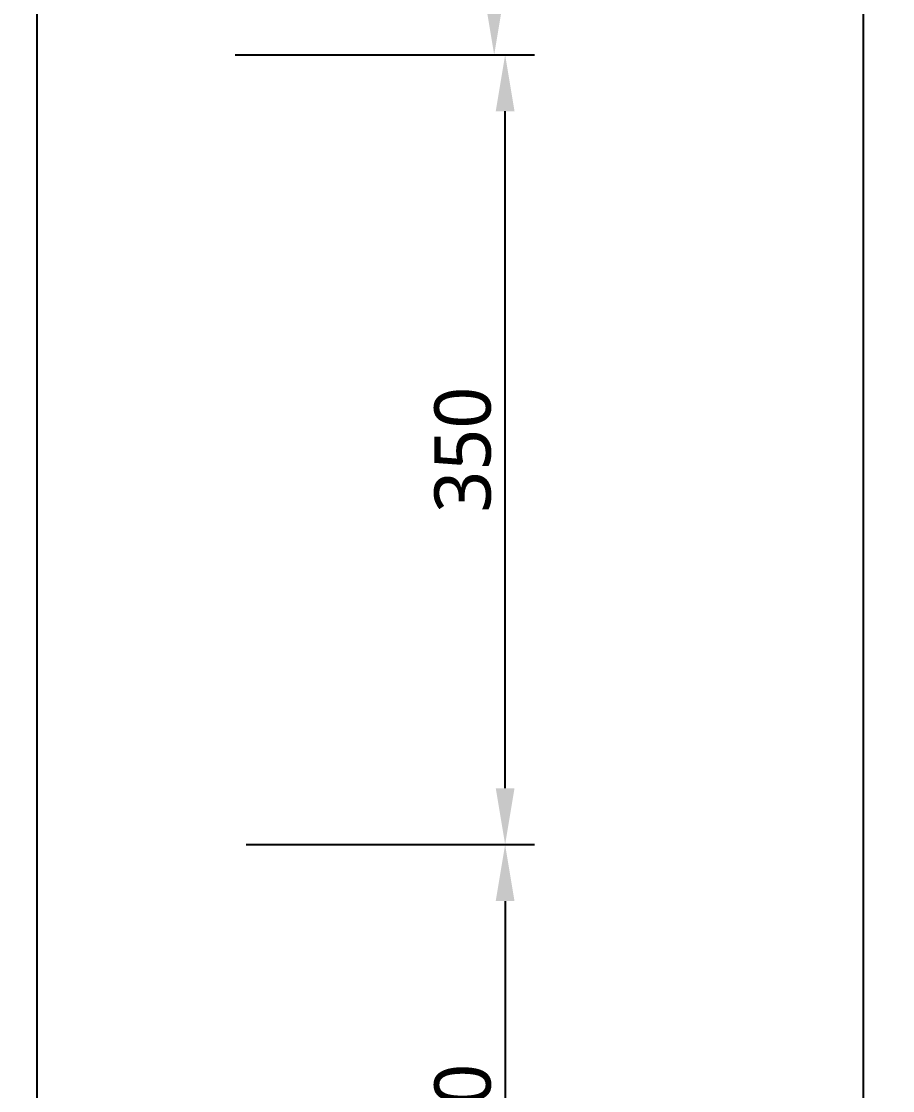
# Model space of a CAD drawing. Header units: millimetres. Extents: x -9013 to 516, y -36629 to 6082.
# Drawn here: x 129.3 to 515.7, y -32235.9 to -31762.1 of the extents above; entities that cross this region are included whole.
import ezdxf

# ---------------------------------------------------------------- set-up
doc = ezdxf.new("R2010")
doc.units = ezdxf.units.MM
doc.header["$LTSCALE"] = 0.05
doc.layers.get('0').update_dxf_attribs({"lineweight": 18})
doc.layers.get('Defpoints').update_dxf_attribs({"color": 140, "lineweight": 18})
doc.layers.add('2CONC', color=4, linetype='Continuous')
doc.styles.add('trebuchet_MS', font='trebuc.ttf')
doc.dimstyles.new('MGP', dxfattribs={"dimtxt": 2.5, "dimasz": 2.5, "dimexe": 1.25, "dimexo": 0.625, "dimtad": 1, "dimdec": 0, "dimtxsty": 'trebuchet_MS', "dimcen": 2.5, "dimclrt": 7, "dimadec": 0, "dimazin": 0, "dimtfac": 1, "dimtdec": 0, "dimtmove": 0, "dimatfit": 3, "dimfxl": 1.148294, "dimfxlon": 1, "dimarcsym": 2})

# ---------------------------------------------------------------- blocks, each defined once
blk = doc.blocks.new('*D1032')
at = {"color": 0, "lineweight": -2, "transparency": 16777216}
for p, q in [((224.17, -31676.94), (352, -31676.94)), ((339, -31751.94), (339, -31701.94)), ((224.17, -31776.94), (352, -31776.94))]:
    blk.add_line(p, q, dxfattribs=at)
at = {"color": 0, "transparency": 16777216}
for points in [[(334.84, -31701.94), (343.17, -31701.94), (339, -31676.94)], [(334.84, -31751.94), (343.17, -31751.94), (339, -31776.94)]]:
    blk.add_solid(points, dxfattribs=at)
at = {"layer": 'Defpoints', "color": 0, "transparency": 16777216}
for p in [(-101.88, -31676.94), (339, -31676.94), (-101.88, -31776.94)]:
    blk.add_point(p, dxfattribs=at)
at = {"color": 7, "transparency": 16777216, "insert": (320.28, -31726.94), "char_height": 25, "attachment_point": 5, "rotation": 90, "style": 'trebuchet_MS'}
blk.add_mtext('100', dxfattribs=at)
blk = doc.blocks.new('*D1039')
at = {"color": 0, "lineweight": -2, "transparency": 16777216}
for p, q in [((387.85, -30026.94), (515.68, -30026.94)), ((502.68, -30051.94), (502.68, -32351.94)), ((387.85, -32376.94), (515.68, -32376.94))]:
    blk.add_line(p, q, dxfattribs=at)
at = {"color": 0, "transparency": 16777216}
for points in [[(498.52, -30051.94), (506.85, -30051.94), (502.68, -30026.94)], [(498.52, -32351.94), (506.85, -32351.94), (502.68, -32376.94)]]:
    blk.add_solid(points, dxfattribs=at)
at = {"layer": 'Defpoints', "color": 0, "transparency": 16777216}
for p in [(136.28, -30026.94), (136.28, -32376.94), (502.68, -32376.94)]:
    blk.add_point(p, dxfattribs=at)
at = {"color": 7, "transparency": 16777216, "insert": (483.96, -31201.94), "char_height": 25, "attachment_point": 5, "rotation": 90, "style": 'trebuchet_MS'}
blk.add_mtext('2350', dxfattribs=at)
blk = doc.blocks.new('*D1058')
at = {"color": 0, "lineweight": -2, "transparency": 16777216}
for p, q in [((229.02, -32126.94), (356.85, -32126.94)), ((343.85, -32151.94), (343.85, -32351.94)), ((229.02, -32376.94), (356.85, -32376.94))]:
    blk.add_line(p, q, dxfattribs=at)
at = {"color": 0, "transparency": 16777216}
for points in [[(339.68, -32151.94), (348.01, -32151.94), (343.85, -32126.94)], [(339.68, -32351.94), (348.01, -32351.94), (343.85, -32376.94)]]:
    blk.add_solid(points, dxfattribs=at)
at = {"layer": 'Defpoints', "color": 0, "transparency": 16777216}
for p in [(-178.72, -32126.94), (-128.72, -32376.94), (343.85, -32376.94)]:
    blk.add_point(p, dxfattribs=at)
at = {"color": 7, "transparency": 16777216, "insert": (325.13, -32251.94), "char_height": 25, "attachment_point": 5, "rotation": 90, "style": 'trebuchet_MS'}
blk.add_mtext('250', dxfattribs=at)
blk = doc.blocks.new('*D1059')
at = {"color": 0, "lineweight": -2, "transparency": 16777216}
for p, q in [((230.38, -31776.94), (356.85, -31776.94)), ((343.85, -32101.94), (343.85, -31801.94)), ((229.02, -32126.94), (356.85, -32126.94))]:
    blk.add_line(p, q, dxfattribs=at)
at = {"color": 0, "transparency": 16777216}
for points in [[(339.68, -31801.94), (348.01, -31801.94), (343.85, -31776.94)], [(339.68, -32101.94), (348.01, -32101.94), (343.85, -32126.94)]]:
    blk.add_solid(points, dxfattribs=at)
at = {"layer": 'Defpoints', "color": 0, "transparency": 16777216}
for p in [(224.38, -31776.94), (343.85, -31776.94), (207.53, -32126.94)]:
    blk.add_point(p, dxfattribs=at)
at = {"color": 7, "transparency": 16777216, "insert": (325.13, -31951.94), "char_height": 25, "attachment_point": 5, "rotation": 90, "style": 'trebuchet_MS'}
blk.add_mtext('350', dxfattribs=at)

msp = doc.modelspace()

# ---------------------------------------------------------------- linework, layer by layer
at = {"layer": '2CONC', "lineweight": -3}
msp.add_line((136.28, -32376.94), (136.28, -30026.94), dxfattribs=at)

# ---------------------------------------------------------------- dimensions: what is measured, and where the dimension line sits
for base, p1, p2, picture, middle in [((502.68, -32376.94), (136.28, -30026.94), (136.28, -32376.94), '*D1039', (483.96, -31201.94)), ((339, -31676.94), (-101.88, -31776.94), (-101.88, -31676.94), '*D1032', (320.28, -31726.94)), ((343.85, -31776.94), (207.53, -32126.94), (224.38, -31776.94), '*D1059', (325.13, -31951.94)), ((343.85, -32376.94), (-178.72, -32126.94), (-128.72, -32376.94), '*D1058', (325.13, -32251.94))]:
    dim = msp.add_linear_dim(base=base, p1=p1, p2=p2, angle=90, dimstyle='MGP', override={"dimscale": 100, "dimtxt": 0.25, "dimasz": 0.25, "dimexe": 0.13, "dimexo": 0.06, "dimgap": 0.06, "dimarcsym": 1})
    dim.commit()
    dim.dimension.update_dxf_attribs({"geometry": picture, "text_midpoint": middle})

doc.saveas('drawing.dxf')
